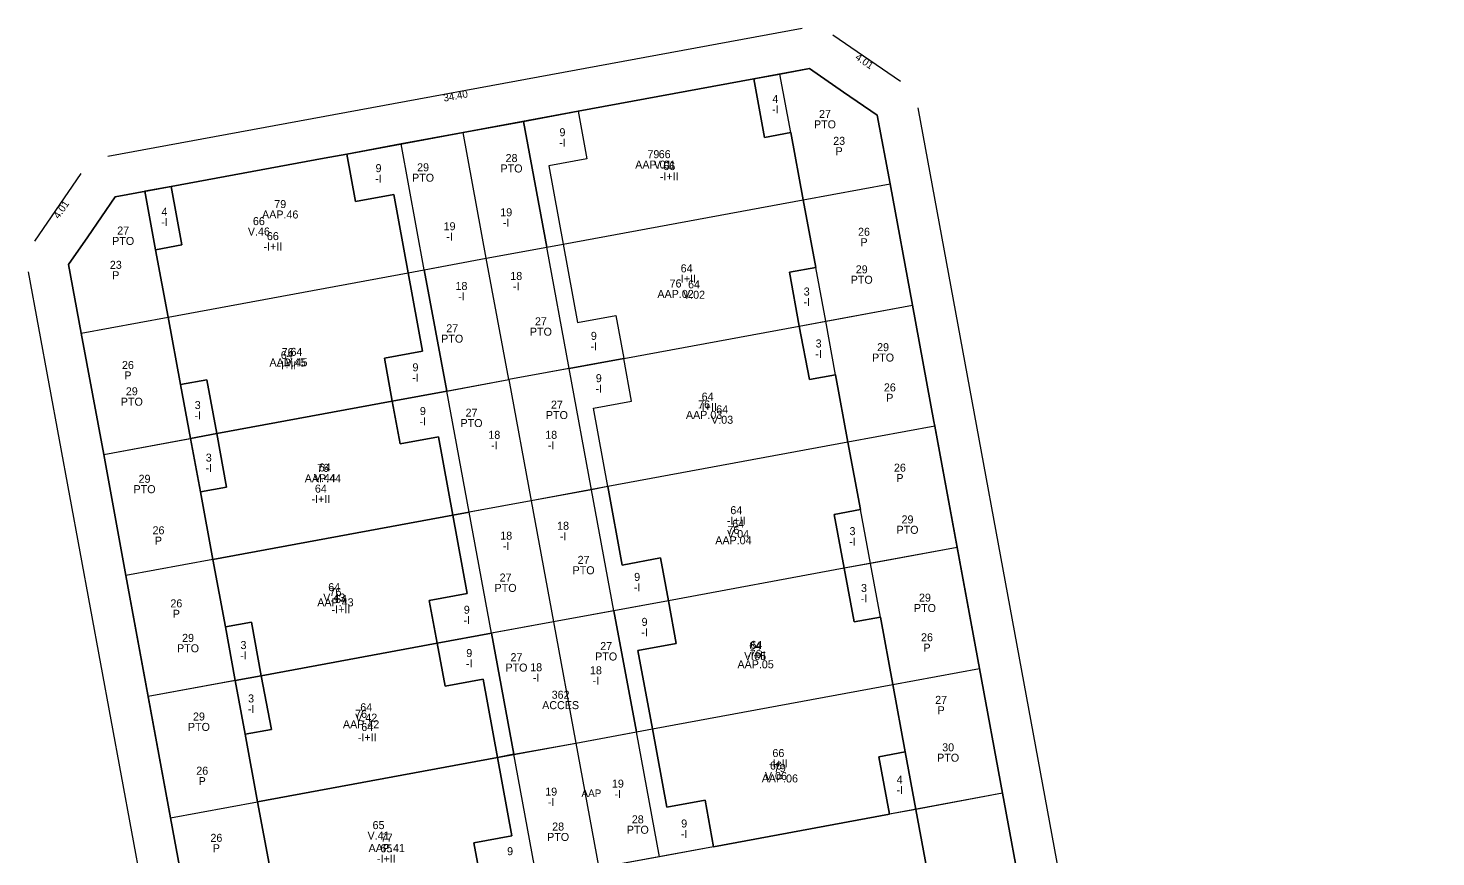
# Model space of a CAD drawing. Header units: metres. Extents: x 600199 to 600268, y 4315272 to 4315425.
# Drawn here: x 600199.4 to 600268, y 4315384.6 to 4315425 of the extents above; entities that cross this region are included whole.
import ezdxf
from ezdxf.enums import TextEntityAlignment as Align

# ---------------------------------------------------------------- set-up
doc = ezdxf.new("R2010")
doc.units = ezdxf.units.M

msp = doc.modelspace()

# ---------------------------------------------------------------- linework, layer by layer
at = {"layer": 'PG-CO'}
for p, q in [((600203.29, 4315418.75), (600237.12, 4315424.99)), ((600238.61, 4315424.67), (600241.91, 4315422.4)), ((600242.75, 4315421.11), (600267.99, 4315284.32)), ((600199.73, 4315414.61), (600202, 4315417.91)), ((600199.41, 4315413.12), (600224.64, 4315276.33))]:
    msp.add_line(p, q, dxfattribs=at)
at = {"layer": 'PG-LI'}
for points in [[(600236.56, 4315419.91), (600236.03, 4315422.75)], [(600234.76, 4315422.52), (600235.29, 4315419.67), (600236.56, 4315419.91)], [(600226.2, 4315420.94), (600226.63, 4315418.63), (600224.77, 4315418.28), (600225.48, 4315414.47)], [(600221.73, 4315413.78), (600220.6, 4315419.91)], [(600224.68, 4315414.32), (600223.55, 4315420.45)], [(600236.56, 4315419.91), (600237.17, 4315416.62)], [(600218.71, 4315413.22), (600217.58, 4315419.35)], [(600214.93, 4315418.86), (600215.36, 4315416.55), (600217.22, 4315416.89), (600217.92, 4315413.07)], [(600205.62, 4315414.2), (600206.9, 4315414.43), (600206.37, 4315417.28)], [(600237.17, 4315416.62), (600241.4, 4315417.4)], [(600205.62, 4315414.2), (600205.09, 4315417.05)], [(600225.48, 4315414.47), (600237.17, 4315416.62)], [(600237.17, 4315416.62), (600237.78, 4315413.34)], [(600224.68, 4315414.32), (600225.48, 4315414.47)], [(600225.48, 4315414.47), (600226.18, 4315410.65), (600228.04, 4315411), (600228.43, 4315408.9)], [(600206.23, 4315410.91), (600205.62, 4315414.2)], [(600218.71, 4315413.22), (600221.73, 4315413.78)], [(600221.73, 4315413.78), (600224.68, 4315414.32)], [(600222.82, 4315407.87), (600221.73, 4315413.78)], [(600225.77, 4315408.41), (600224.68, 4315414.32)], [(600206.23, 4315410.91), (600217.92, 4315413.07)], [(600217.92, 4315413.07), (600218.62, 4315409.26), (600216.77, 4315408.92), (600217.15, 4315406.82)], [(600217.92, 4315413.07), (600218.71, 4315413.22)], [(600219.8, 4315407.31), (600218.71, 4315413.22)], [(600237.78, 4315413.34), (600236.5, 4315413.1), (600236.98, 4315410.48)], [(600238.27, 4315410.72), (600237.78, 4315413.34)], [(600202, 4315410.13), (600206.23, 4315410.91)], [(600206.84, 4315407.63), (600206.23, 4315410.91)], [(600238.27, 4315410.72), (600242.49, 4315411.5)], [(600228.43, 4315408.9), (600236.98, 4315410.48)], [(600236.98, 4315410.48), (600238.27, 4315410.72)], [(600236.98, 4315410.48), (600237.47, 4315407.87), (600238.75, 4315408.1)], [(600238.75, 4315408.1), (600238.27, 4315410.72)], [(600228.43, 4315408.9), (600225.77, 4315408.41)], [(600227.65, 4315402.66), (600226.95, 4315406.48), (600228.81, 4315406.82), (600228.43, 4315408.9)], [(600225.77, 4315408.41), (600222.82, 4315407.87)], [(600226.86, 4315402.51), (600225.77, 4315408.41)], [(600208.6, 4315405.25), (600208.11, 4315407.86), (600206.84, 4315407.63)], [(600207.32, 4315405.01), (600206.84, 4315407.63)], [(600219.8, 4315407.31), (600222.82, 4315407.87)], [(600222.82, 4315407.87), (600223.91, 4315401.97)], [(600238.75, 4315408.1), (600239.35, 4315404.82)], [(600208.6, 4315405.25), (600217.15, 4315406.82)], [(600217.15, 4315406.82), (600219.8, 4315407.31)], [(600217.15, 4315406.82), (600217.54, 4315404.74), (600219.4, 4315405.08), (600220.1, 4315401.27)], [(600220.89, 4315401.42), (600219.8, 4315407.31)], [(600243.58, 4315405.6), (600239.35, 4315404.82)], [(600203.09, 4315404.23), (600207.32, 4315405.01)], [(600207.32, 4315405.01), (600208.6, 4315405.25)], [(600207.8, 4315402.4), (600207.32, 4315405.01)], [(600207.8, 4315402.4), (600209.08, 4315402.63), (600208.6, 4315405.25)], [(600239.35, 4315404.82), (600227.65, 4315402.66)], [(600239.35, 4315404.82), (600239.96, 4315401.54)], [(600208.41, 4315399.11), (600207.8, 4315402.4)], [(600226.86, 4315402.51), (600223.91, 4315401.97)], [(600227.65, 4315402.66), (600226.86, 4315402.51)], [(600227.95, 4315396.61), (600226.86, 4315402.51)], [(600230.6, 4315397.1), (600230.21, 4315399.19), (600228.35, 4315398.84), (600227.65, 4315402.66)], [(600220.89, 4315401.42), (600220.1, 4315401.27)], [(600223.91, 4315401.97), (600220.89, 4315401.42)], [(600221.98, 4315395.52), (600220.89, 4315401.42)], [(600223.91, 4315401.97), (600225, 4315396.07)], [(600239.96, 4315401.54), (600238.68, 4315401.3), (600239.16, 4315398.68)], [(600240.45, 4315398.92), (600239.96, 4315401.54)], [(600220.1, 4315401.27), (600208.41, 4315399.11)], [(600220.1, 4315401.27), (600220.8, 4315397.45), (600218.95, 4315397.11), (600219.33, 4315395.03)], [(600244.67, 4315399.7), (600240.45, 4315398.92)], [(600208.41, 4315399.11), (600204.17, 4315398.33)], [(600209.02, 4315395.83), (600208.41, 4315399.11)], [(600239.16, 4315398.68), (600230.6, 4315397.1)], [(600240.45, 4315398.92), (600239.16, 4315398.68)], [(600239.16, 4315398.68), (600239.65, 4315396.07), (600240.93, 4315396.3)], [(600240.93, 4315396.3), (600240.45, 4315398.92)], [(600227.95, 4315396.61), (600225, 4315396.07)], [(600230.6, 4315397.1), (600227.95, 4315396.61)], [(600229.04, 4315390.72), (600227.95, 4315396.61)], [(600229.82, 4315390.86), (600229.12, 4315394.67), (600230.98, 4315395.02), (600230.6, 4315397.1)], [(600210.77, 4315393.45), (600210.29, 4315396.06), (600209.02, 4315395.83)], [(600209.5, 4315393.22), (600209.02, 4315395.83)], [(600225, 4315396.07), (600221.98, 4315395.52)], [(600225, 4315396.07), (600226.09, 4315390.17)], [(600240.93, 4315396.3), (600241.53, 4315393.02)], [(600221.98, 4315395.52), (600219.33, 4315395.03)], [(600223.07, 4315389.62), (600221.98, 4315395.52)], [(600219.33, 4315395.03), (600210.77, 4315393.45)], [(600219.33, 4315395.03), (600219.72, 4315392.94), (600221.57, 4315393.28), (600222.27, 4315389.47)], [(600241.53, 4315393.02), (600245.76, 4315393.8)], [(600209.5, 4315393.22), (600205.26, 4315392.43)], [(600210.77, 4315393.45), (600209.5, 4315393.22)], [(600209.99, 4315390.6), (600209.5, 4315393.22)], [(600209.99, 4315390.6), (600211.26, 4315390.83), (600210.77, 4315393.45)], [(600229.82, 4315390.86), (600241.53, 4315393.02)], [(600241.53, 4315393.02), (600242.14, 4315389.74)], [(600210.59, 4315387.31), (600209.99, 4315390.6)], [(600226.09, 4315390.17), (600229.04, 4315390.72)], [(600229.04, 4315390.72), (600229.82, 4315390.86)], [(600230.16, 4315384.63), (600229.04, 4315390.72)], [(600232.8, 4315385.12), (600232.39, 4315387.39), (600230.53, 4315387.04), (600229.82, 4315390.86)], [(600223.07, 4315389.62), (600226.09, 4315390.17)], [(600226.09, 4315390.17), (600227.19, 4315384.18)], [(600242.14, 4315389.74), (600240.86, 4315389.5), (600241.37, 4315386.7)], [(600242.14, 4315389.74), (600242.66, 4315386.94)], [(600210.59, 4315387.31), (600222.27, 4315389.47)], [(600222.27, 4315389.47), (600222.97, 4315385.65), (600221.13, 4315385.31), (600221.53, 4315383.14)], [(600222.27, 4315389.47), (600223.07, 4315389.62)], [(600224.17, 4315383.63), (600223.07, 4315389.62)], [(600246.88, 4315387.72), (600242.66, 4315386.94)], [(600206.35, 4315386.53), (600210.59, 4315387.31)], [(600211.2, 4315384.03), (600210.59, 4315387.31)], [(600242.66, 4315386.94), (600241.37, 4315386.7)], [(600242.66, 4315386.94), (600243.64, 4315381.59)], [(600241.37, 4315386.7), (600232.8, 4315385.12)], [(600232.8, 4315385.12), (600230.16, 4315384.63)], [(600230.16, 4315384.63), (600227.21, 4315384.09)]]:
    msp.add_lwpolyline(points, dxfattribs=at)
at = {"layer": 'PG-LP'}
for points in [[(600234.76, 4315422.52), (600236.03, 4315422.75)], [(600236.03, 4315422.75), (600237.48, 4315423.02), (600239.14, 4315421.88), (600240.78, 4315420.75), (600241.4, 4315417.4)], [(600226.2, 4315420.94), (600234.76, 4315422.52)], [(600223.55, 4315420.45), (600226.2, 4315420.94)], [(600217.58, 4315419.35), (600220.6, 4315419.91)], [(600220.6, 4315419.91), (600223.55, 4315420.45)], [(600214.93, 4315418.86), (600217.58, 4315419.35)], [(600206.37, 4315417.28), (600213.83, 4315418.66), (600214.93, 4315418.86)], [(600205.09, 4315417.05), (600206.37, 4315417.28)], [(600241.4, 4315417.4), (600242.49, 4315411.5)], [(600202, 4315410.13), (600201.38, 4315413.48), (600202.31, 4315414.83), (600203.65, 4315416.78), (600205.09, 4315417.05)], [(600242.49, 4315411.5), (600243.54, 4315405.83), (600243.58, 4315405.6)], [(600203.09, 4315404.23), (600202, 4315410.13)], [(600243.58, 4315405.6), (600244.67, 4315399.7)], [(600204.17, 4315398.33), (600203.09, 4315404.23)], [(600244.67, 4315399.7), (600245.76, 4315393.8)], [(600205.26, 4315392.43), (600204.17, 4315398.33)], [(600245.76, 4315393.8), (600246.88, 4315387.72)], [(600206.35, 4315386.53), (600205.26, 4315392.43)], [(600246.88, 4315387.72), (600247.86, 4315382.37)], [(600207.45, 4315380.54), (600206.82, 4315383.98), (600206.35, 4315386.53)]]:
    msp.add_lwpolyline(points, dxfattribs=at)
at = {"layer": 'PS1-LI'}
for points in [[(600223.55, 4315420.45), (600224.68, 4315414.32)], [(600218.71, 4315413.22), (600217.58, 4315419.35)], [(600224.68, 4315414.32), (600225.48, 4315414.47), (600237.17, 4315416.62)], [(600225.77, 4315408.41), (600224.68, 4315414.32)], [(600206.23, 4315410.91), (600217.92, 4315413.07), (600218.71, 4315413.22)], [(600218.71, 4315413.22), (600219.8, 4315407.31)], [(600225.77, 4315408.41), (600228.43, 4315408.9), (600236.98, 4315410.48), (600238.27, 4315410.72)], [(600226.86, 4315402.51), (600225.77, 4315408.41)], [(600219.8, 4315407.31), (600217.15, 4315406.82), (600208.6, 4315405.25), (600207.32, 4315405.01)], [(600220.89, 4315401.42), (600219.8, 4315407.31)], [(600239.35, 4315404.82), (600227.65, 4315402.66), (600226.86, 4315402.51)], [(600227.95, 4315396.61), (600226.86, 4315402.51)], [(600208.41, 4315399.11), (600220.1, 4315401.27), (600220.89, 4315401.42)], [(600221.98, 4315395.52), (600220.89, 4315401.42)], [(600240.45, 4315398.92), (600239.16, 4315398.68), (600230.6, 4315397.1), (600227.95, 4315396.61)], [(600227.95, 4315396.61), (600229.04, 4315390.71)], [(600209.5, 4315393.22), (600210.77, 4315393.45), (600219.33, 4315395.03), (600221.98, 4315395.52)], [(600221.98, 4315395.52), (600223.07, 4315389.62)], [(600229.04, 4315390.71), (600229.82, 4315390.86), (600241.53, 4315393.02)], [(600242.66, 4315386.94), (600241.37, 4315386.7), (600232.8, 4315385.12), (600230.16, 4315384.63), (600229.04, 4315390.71)], [(600223.07, 4315389.62), (600222.27, 4315389.47), (600210.59, 4315387.31)], [(600224.17, 4315383.63), (600223.07, 4315389.62)]]:
    msp.add_lwpolyline(points, dxfattribs=at)
at = {"layer": 'PS1-LP'}
for points in [[(600236.03, 4315422.75), (600234.76, 4315422.52), (600226.2, 4315420.94), (600223.55, 4315420.45)], [(600237.17, 4315416.62), (600236.56, 4315419.91), (600236.03, 4315422.75)], [(600223.55, 4315420.45), (600220.6, 4315419.91), (600217.58, 4315419.35)], [(600217.58, 4315419.35), (600214.93, 4315418.86), (600213.83, 4315418.66), (600206.37, 4315417.28), (600205.09, 4315417.05)], [(600205.09, 4315417.05), (600205.62, 4315414.2), (600206.23, 4315410.91)], [(600238.27, 4315410.72), (600237.78, 4315413.34), (600237.17, 4315416.62)], [(600206.23, 4315410.91), (600206.84, 4315407.63), (600207.32, 4315405.01)], [(600239.35, 4315404.82), (600238.75, 4315408.1), (600238.27, 4315410.72)], [(600207.32, 4315405.01), (600207.8, 4315402.4), (600208.41, 4315399.11)], [(600240.45, 4315398.92), (600239.96, 4315401.54), (600239.35, 4315404.82)], [(600208.41, 4315399.11), (600209.02, 4315395.83), (600209.5, 4315393.22)], [(600241.53, 4315393.02), (600240.93, 4315396.3), (600240.45, 4315398.92)], [(600209.5, 4315393.22), (600209.99, 4315390.6), (600210.59, 4315387.31)], [(600242.66, 4315386.94), (600242.14, 4315389.74), (600241.53, 4315393.02)], [(600210.59, 4315387.31), (600211.2, 4315384.03), (600211.7, 4315381.32)], [(600243.64, 4315381.59), (600242.66, 4315386.94)]]:
    msp.add_lwpolyline(points, dxfattribs=at)
at = {"layer": 'PS1-LT'}
for points in [[(600236.03, 4315422.75), (600237.48, 4315423.02), (600239.14, 4315421.88), (600240.78, 4315420.75), (600241.4, 4315417.4), (600242.49, 4315411.5), (600243.54, 4315405.83), (600243.58, 4315405.6), (600245.76, 4315393.8), (600246.88, 4315387.72), (600247.87, 4315382.37), (600249.01, 4315376.17), (600249.12, 4315375.55), (600250.09, 4315370.27), (600252.27, 4315358.47), (600253.38, 4315352.48), (600254.48, 4315346.49)], [(600214.02, 4315344.96), (600212.91, 4315350.94), (600211.82, 4315356.85), (600209.64, 4315368.65), (600209.55, 4315369.16), (600208.56, 4315374.55), (600207.45, 4315380.54), (600206.82, 4315383.98), (600206.35, 4315386.53), (600204.17, 4315398.33), (600203.09, 4315404.23), (600202, 4315410.13), (600201.38, 4315413.48), (600202.31, 4315414.83), (600203.65, 4315416.78), (600205.09, 4315417.05)]]:
    msp.add_lwpolyline(points, dxfattribs=at)
at = {"layer": 'PS2-LI'}
for points in [[(600234.76, 4315422.52), (600235.29, 4315419.67), (600236.56, 4315419.91), (600237.17, 4315416.62)], [(600226.2, 4315420.94), (600226.63, 4315418.63), (600224.77, 4315418.28), (600225.48, 4315414.47)], [(600221.73, 4315413.78), (600220.6, 4315419.91)], [(600214.93, 4315418.86), (600215.36, 4315416.55), (600217.22, 4315416.89), (600217.92, 4315413.07)], [(600206.23, 4315410.91), (600205.62, 4315414.2), (600206.9, 4315414.43), (600206.37, 4315417.28)], [(600237.17, 4315416.62), (600241.4, 4315417.4)], [(600225.48, 4315414.47), (600237.17, 4315416.62)], [(600237.17, 4315416.62), (600237.78, 4315413.34), (600236.5, 4315413.1), (600236.98, 4315410.48)], [(600221.73, 4315413.78), (600225.48, 4315414.47)], [(600225.48, 4315414.47), (600226.18, 4315410.65), (600228.04, 4315411), (600228.43, 4315408.9)], [(600217.92, 4315413.07), (600221.73, 4315413.78)], [(600222.82, 4315407.87), (600221.73, 4315413.78)], [(600206.23, 4315410.91), (600217.92, 4315413.07)], [(600217.92, 4315413.07), (600218.62, 4315409.26), (600216.77, 4315408.92), (600217.15, 4315406.82)], [(600202, 4315410.13), (600206.23, 4315410.91)], [(600208.6, 4315405.25), (600208.11, 4315407.86), (600206.84, 4315407.63), (600206.23, 4315410.91)], [(600236.98, 4315410.48), (600242.49, 4315411.5)], [(600228.43, 4315408.9), (600236.98, 4315410.48)], [(600236.98, 4315410.48), (600237.47, 4315407.87), (600238.75, 4315408.1), (600239.35, 4315404.82)], [(600228.43, 4315408.9), (600222.82, 4315407.87)], [(600227.65, 4315402.66), (600226.95, 4315406.48), (600228.81, 4315406.82), (600228.43, 4315408.9)], [(600217.15, 4315406.82), (600222.82, 4315407.87)], [(600222.82, 4315407.87), (600223.91, 4315401.97)], [(600208.6, 4315405.25), (600217.15, 4315406.82)], [(600217.15, 4315406.82), (600217.54, 4315404.74), (600219.4, 4315405.08), (600220.1, 4315401.27)], [(600243.58, 4315405.6), (600239.35, 4315404.82)], [(600203.09, 4315404.23), (600208.6, 4315405.25)], [(600208.41, 4315399.11), (600207.8, 4315402.4), (600209.08, 4315402.63), (600208.6, 4315405.25)], [(600239.35, 4315404.82), (600227.65, 4315402.66)], [(600239.35, 4315404.82), (600239.96, 4315401.54), (600238.68, 4315401.3), (600239.16, 4315398.68)], [(600227.65, 4315402.66), (600223.91, 4315401.97)], [(600230.6, 4315397.1), (600230.21, 4315399.19), (600228.35, 4315398.84), (600227.65, 4315402.66)], [(600223.91, 4315401.97), (600220.1, 4315401.27)], [(600223.91, 4315401.97), (600225, 4315396.07)], [(600220.1, 4315401.27), (600208.41, 4315399.11)], [(600220.1, 4315401.27), (600220.8, 4315397.45), (600218.95, 4315397.11), (600219.33, 4315395.03)], [(600244.67, 4315399.7), (600239.16, 4315398.68)], [(600208.41, 4315399.11), (600204.17, 4315398.33)], [(600210.77, 4315393.45), (600210.29, 4315396.06), (600209.02, 4315395.83), (600208.41, 4315399.11)], [(600239.16, 4315398.68), (600230.6, 4315397.1)], [(600239.16, 4315398.68), (600239.65, 4315396.07), (600240.93, 4315396.3), (600241.53, 4315393.02)], [(600230.6, 4315397.1), (600225, 4315396.07)], [(600229.82, 4315390.86), (600229.12, 4315394.67), (600230.98, 4315395.02), (600230.6, 4315397.1)], [(600225, 4315396.07), (600219.33, 4315395.03)], [(600225, 4315396.07), (600226.09, 4315390.17)], [(600219.33, 4315395.03), (600210.77, 4315393.45)], [(600219.33, 4315395.03), (600219.72, 4315392.94), (600221.57, 4315393.28), (600222.27, 4315389.47)], [(600241.53, 4315393.02), (600245.76, 4315393.8)], [(600210.77, 4315393.45), (600205.26, 4315392.43)], [(600210.59, 4315387.31), (600209.99, 4315390.6), (600211.26, 4315390.83), (600210.77, 4315393.45)], [(600229.82, 4315390.86), (600241.53, 4315393.02)], [(600241.53, 4315393.02), (600242.14, 4315389.74), (600240.86, 4315389.5), (600241.37, 4315386.7)], [(600226.09, 4315390.17), (600229.82, 4315390.86)], [(600232.8, 4315385.12), (600232.39, 4315387.39), (600230.53, 4315387.04), (600229.82, 4315390.86)], [(600222.27, 4315389.47), (600226.09, 4315390.17)], [(600226.09, 4315390.17), (600227.19, 4315384.18)], [(600210.59, 4315387.31), (600222.27, 4315389.47)], [(600222.27, 4315389.47), (600222.97, 4315385.65), (600221.13, 4315385.31), (600221.53, 4315383.14)], [(600246.88, 4315387.72), (600241.37, 4315386.7)], [(600206.35, 4315386.53), (600210.59, 4315387.31)], [(600212.98, 4315381.56), (600212.48, 4315384.26), (600211.2, 4315384.03), (600210.59, 4315387.31)], [(600241.37, 4315386.7), (600232.8, 4315385.12)], [(600232.8, 4315385.12), (600227.21, 4315384.09)]]:
    msp.add_lwpolyline(points, dxfattribs=at)
at = {"layer": 'PS2-LP'}
for points in [[(600241.4, 4315417.4), (600240.78, 4315420.75), (600239.14, 4315421.88), (600237.48, 4315423.02), (600234.76, 4315422.52)], [(600234.76, 4315422.52), (600226.2, 4315420.94)], [(600226.2, 4315420.94), (600220.6, 4315419.91)], [(600220.6, 4315419.91), (600214.93, 4315418.86)], [(600214.93, 4315418.86), (600213.83, 4315418.66), (600206.37, 4315417.28)], [(600206.37, 4315417.28), (600203.65, 4315416.78), (600202.31, 4315414.83), (600201.38, 4315413.48), (600202, 4315410.13)], [(600242.49, 4315411.5), (600241.4, 4315417.4)], [(600243.58, 4315405.6), (600243.54, 4315405.83), (600242.49, 4315411.5)], [(600202, 4315410.13), (600203.09, 4315404.23)], [(600244.67, 4315399.7), (600243.58, 4315405.6)], [(600203.09, 4315404.23), (600204.17, 4315398.33)], [(600245.76, 4315393.8), (600244.67, 4315399.7)], [(600204.17, 4315398.33), (600205.26, 4315392.43)], [(600246.88, 4315387.72), (600245.76, 4315393.8)], [(600205.26, 4315392.43), (600206.35, 4315386.53)], [(600247.87, 4315382.37), (600246.88, 4315387.72)], [(600206.35, 4315386.53), (600206.82, 4315383.98), (600207.45, 4315380.54)]]:
    msp.add_lwpolyline(points, dxfattribs=at)
at = {"layer": 'PS3-LI'}
for points in [[(600225.48, 4315414.47), (600237.17, 4315416.62)], [(600206.23, 4315410.91), (600217.92, 4315413.07)], [(600228.43, 4315408.9), (600236.98, 4315410.48)], [(600208.6, 4315405.25), (600217.15, 4315406.82)], [(600239.35, 4315404.82), (600227.65, 4315402.66)], [(600220.1, 4315401.27), (600208.41, 4315399.11)], [(600239.16, 4315398.68), (600230.6, 4315397.1)], [(600219.33, 4315395.03), (600210.77, 4315393.45)], [(600229.82, 4315390.86), (600241.53, 4315393.02)], [(600210.59, 4315387.31), (600222.27, 4315389.47)]]:
    msp.add_lwpolyline(points, dxfattribs=at)
at = {"layer": 'PS3-LP'}
for points in [[(600234.76, 4315422.52), (600226.2, 4315420.94)], [(600237.17, 4315416.62), (600236.56, 4315419.91), (600235.29, 4315419.67), (600234.76, 4315422.52)], [(600226.2, 4315420.94), (600226.63, 4315418.63), (600224.77, 4315418.28), (600225.48, 4315414.47)], [(600214.93, 4315418.86), (600213.83, 4315418.66), (600206.37, 4315417.28)], [(600217.92, 4315413.07), (600217.22, 4315416.89), (600215.36, 4315416.55), (600214.93, 4315418.86)], [(600206.37, 4315417.28), (600206.9, 4315414.43), (600205.62, 4315414.2), (600206.23, 4315410.91)], [(600236.98, 4315410.48), (600236.5, 4315413.1), (600237.78, 4315413.34), (600237.17, 4315416.62)], [(600225.48, 4315414.47), (600226.18, 4315410.65), (600228.04, 4315411), (600228.43, 4315408.9)], [(600217.15, 4315406.82), (600216.77, 4315408.92), (600218.62, 4315409.26), (600217.92, 4315413.07)], [(600206.23, 4315410.91), (600206.84, 4315407.63), (600208.11, 4315407.86), (600208.6, 4315405.25)], [(600239.35, 4315404.82), (600238.75, 4315408.1), (600237.47, 4315407.87), (600236.98, 4315410.48)], [(600227.65, 4315402.66), (600226.95, 4315406.48), (600228.81, 4315406.82), (600228.43, 4315408.9)], [(600220.1, 4315401.27), (600219.4, 4315405.08), (600217.54, 4315404.74), (600217.15, 4315406.82)], [(600208.6, 4315405.25), (600209.08, 4315402.63), (600207.8, 4315402.4), (600208.41, 4315399.11)], [(600239.16, 4315398.68), (600238.68, 4315401.3), (600239.96, 4315401.54), (600239.35, 4315404.82)], [(600227.65, 4315402.66), (600228.35, 4315398.84), (600230.21, 4315399.19), (600230.6, 4315397.1)], [(600219.33, 4315395.03), (600218.95, 4315397.11), (600220.8, 4315397.45), (600220.1, 4315401.27)], [(600208.41, 4315399.11), (600209.02, 4315395.83), (600210.29, 4315396.06), (600210.77, 4315393.45)], [(600241.53, 4315393.02), (600240.93, 4315396.3), (600239.65, 4315396.07), (600239.16, 4315398.68)], [(600230.6, 4315397.1), (600230.98, 4315395.02), (600229.12, 4315394.67), (600229.82, 4315390.86)], [(600222.27, 4315389.47), (600221.57, 4315393.28), (600219.72, 4315392.94), (600219.33, 4315395.03)], [(600210.77, 4315393.45), (600211.26, 4315390.83), (600209.99, 4315390.6), (600210.59, 4315387.31)], [(600241.37, 4315386.7), (600240.86, 4315389.5), (600242.14, 4315389.74), (600241.53, 4315393.02)], [(600229.82, 4315390.86), (600230.53, 4315387.04), (600232.39, 4315387.39), (600232.8, 4315385.12)], [(600221.53, 4315383.14), (600221.13, 4315385.31), (600222.97, 4315385.65), (600222.27, 4315389.47)], [(600210.59, 4315387.31), (600211.2, 4315384.03), (600212.48, 4315384.26), (600212.98, 4315381.56)], [(600232.8, 4315385.12), (600241.37, 4315386.7)]]:
    msp.add_lwpolyline(points, dxfattribs=at)
at = {"layer": 'PS3-LT'}
for points in [[(600234.76, 4315422.52), (600237.48, 4315423.02), (600239.14, 4315421.88), (600240.78, 4315420.75), (600241.4, 4315417.4)], [(600220.6, 4315419.91), (600226.2, 4315420.94)], [(600214.93, 4315418.86), (600220.6, 4315419.91)], [(600221.73, 4315413.78), (600220.6, 4315419.91)], [(600202, 4315410.13), (600201.38, 4315413.48), (600202.31, 4315414.83), (600203.65, 4315416.78), (600206.37, 4315417.28)], [(600237.17, 4315416.62), (600241.4, 4315417.4)], [(600241.4, 4315417.4), (600242.49, 4315411.5)], [(600221.73, 4315413.78), (600225.48, 4315414.47)], [(600217.92, 4315413.07), (600221.73, 4315413.78)], [(600222.82, 4315407.87), (600221.73, 4315413.78)], [(600202, 4315410.13), (600206.23, 4315410.91)], [(600236.98, 4315410.48), (600242.49, 4315411.5)], [(600242.49, 4315411.5), (600243.54, 4315405.83), (600243.58, 4315405.6)], [(600203.09, 4315404.23), (600202, 4315410.13)], [(600228.43, 4315408.9), (600222.82, 4315407.87)], [(600217.15, 4315406.82), (600222.82, 4315407.87)], [(600222.82, 4315407.87), (600223.91, 4315401.97)], [(600243.58, 4315405.6), (600239.35, 4315404.82)], [(600243.58, 4315405.6), (600244.67, 4315399.7)], [(600203.09, 4315404.23), (600208.6, 4315405.25)], [(600204.17, 4315398.33), (600203.09, 4315404.23)], [(600227.65, 4315402.66), (600223.91, 4315401.97)], [(600223.91, 4315401.97), (600220.1, 4315401.27)], [(600223.91, 4315401.97), (600225, 4315396.07)], [(600244.67, 4315399.7), (600239.16, 4315398.68)], [(600244.67, 4315399.7), (600245.76, 4315393.8)], [(600208.41, 4315399.11), (600204.17, 4315398.33)], [(600205.26, 4315392.43), (600204.17, 4315398.33)], [(600230.6, 4315397.1), (600225, 4315396.07)], [(600225, 4315396.07), (600219.33, 4315395.03)], [(600225, 4315396.07), (600226.09, 4315390.17)], [(600241.53, 4315393.02), (600245.76, 4315393.8)], [(600245.76, 4315393.8), (600246.88, 4315387.72)], [(600210.77, 4315393.45), (600205.26, 4315392.43)], [(600206.35, 4315386.53), (600205.26, 4315392.43)], [(600226.09, 4315390.17), (600229.82, 4315390.86)], [(600222.27, 4315389.47), (600226.09, 4315390.17)], [(600226.09, 4315390.17), (600227.19, 4315384.18)], [(600246.88, 4315387.72), (600241.37, 4315386.7)], [(600246.88, 4315387.72), (600247.87, 4315382.37)], [(600206.35, 4315386.53), (600210.59, 4315387.31)], [(600207.45, 4315380.54), (600206.82, 4315383.98), (600206.35, 4315386.53)], [(600232.8, 4315385.12), (600227.21, 4315384.09)]]:
    msp.add_lwpolyline(points, dxfattribs=at)

# ---------------------------------------------------------------- texts
at = {"layer": 'PG-AA'}
for s, p in [('-I', (600235.81, 4315421.23)), ('-I', (600225.44, 4315419.61)), ('P', (600238.92, 4315419.19)), ('-I', (600216.48, 4315417.86)), ('-I+II', (600230.64, 4315417.96)), ('-I', (600206.05, 4315415.74)), ('-I', (600222.7, 4315415.71)), ('-I', (600219.94, 4315415.03)), ('-I+II', (600211.33, 4315414.55)), ('P', (600240.13, 4315414.76)), ('P', (600203.68, 4315413.15)), ('-I+II', (600231.49, 4315412.98)), ('-I', (600223.19, 4315412.61)), ('-I', (600220.52, 4315412.12)), ('-I', (600237.34, 4315411.85)), ('-I', (600226.97, 4315409.69)), ('-I', (600237.92, 4315409.32)), ('P', (600204.27, 4315408.27)), ('-I+II', (600212.01, 4315408.76)), ('-I', (600218.28, 4315408.16)), ('-I', (600227.21, 4315407.63)), ('P', (600241.39, 4315407.18)), ('-I', (600207.67, 4315406.32)), ('-I+II', (600232.51, 4315406.73)), ('-I', (600218.64, 4315406.03)), ('-I', (600222.12, 4315404.87)), ('-I', (600224.89, 4315404.87)), ('-I', (600208.21, 4315403.76)), ('P', (600241.88, 4315403.27)), ('-I+II', (600213.67, 4315402.25)), ('-I+II', (600233.91, 4315401.2)), ('P', (600205.76, 4315400.22)), ('-I', (600222.7, 4315399.96)), ('-I', (600225.47, 4315400.44)), ('-I', (600239.57, 4315400.18)), ('-I', (600229.08, 4315397.95)), ('-I', (600240.13, 4315397.41)), ('P', (600206.63, 4315396.66)), ('-I+II', (600214.65, 4315396.87)), ('-I', (600220.78, 4315396.35)), ('-I', (600229.44, 4315395.76)), ('-I', (600209.9, 4315394.63)), ('-I+II', (600234.89, 4315394.64)), ('P', (600243.2, 4315395.01)), ('-I', (600220.9, 4315394.24)), ('-I', (600224.16, 4315393.55)), ('-I', (600227.07, 4315393.4)), ('-I', (600210.27, 4315392.03)), ('P', (600243.89, 4315391.96)), ('-I+II', (600215.93, 4315390.64)), ('-I+II', (600235.96, 4315389.37)), ('P', (600207.89, 4315388.51)), ('-I', (600228.14, 4315387.88)), ('-I', (600241.87, 4315388.08)), ('-I', (600224.89, 4315387.49)), ('-I', (600231.37, 4315385.94)), ('P', (600208.58, 4315385.24)), ('-I+II', (600216.86, 4315384.73))]:
    msp.add_text(s, height=0.39, dxfattribs=at).set_placement(p, align=Align.TOP_CENTER)
at = {"layer": 'PG-AS'}
for s, p in [('4', (600235.81, 4315421.23)), ('9', (600225.44, 4315419.61)), ('23', (600238.92, 4315419.19)), ('66', (600230.64, 4315417.96)), ('9', (600216.48, 4315417.86)), ('4', (600206.05, 4315415.74)), ('19', (600222.7, 4315415.71)), ('66', (600211.33, 4315414.55)), ('19', (600219.94, 4315415.03)), ('26', (600240.13, 4315414.76)), ('23', (600203.68, 4315413.15)), ('18', (600223.19, 4315412.61)), ('64', (600231.49, 4315412.98)), ('18', (600220.52, 4315412.12)), ('3', (600237.34, 4315411.85)), ('9', (600226.97, 4315409.69)), ('3', (600237.92, 4315409.32)), ('64', (600212.01, 4315408.76)), ('26', (600204.27, 4315408.27)), ('9', (600218.28, 4315408.16)), ('9', (600227.21, 4315407.63)), ('26', (600241.39, 4315407.18)), ('3', (600207.67, 4315406.32)), ('64', (600232.51, 4315406.73)), ('9', (600218.64, 4315406.03)), ('18', (600222.12, 4315404.87)), ('18', (600224.89, 4315404.87)), ('3', (600208.21, 4315403.76)), ('26', (600241.88, 4315403.27)), ('64', (600213.67, 4315402.25)), ('64', (600233.91, 4315401.2)), ('26', (600205.76, 4315400.22)), ('18', (600225.47, 4315400.44)), ('3', (600239.57, 4315400.18)), ('18', (600222.7, 4315399.96)), ('9', (600229.08, 4315397.95)), ('3', (600240.13, 4315397.41)), ('64', (600214.65, 4315396.87)), ('26', (600206.63, 4315396.66)), ('9', (600220.78, 4315396.35)), ('9', (600229.44, 4315395.76)), ('3', (600209.9, 4315394.63)), ('64', (600234.89, 4315394.64)), ('26', (600243.2, 4315395.01)), ('9', (600220.9, 4315394.24)), ('18', (600224.16, 4315393.55)), ('18', (600227.07, 4315393.4)), ('3', (600210.27, 4315392.03)), ('27', (600243.89, 4315391.96)), ('64', (600215.93, 4315390.64)), ('66', (600235.96, 4315389.37)), ('26', (600207.89, 4315388.51)), ('19', (600228.14, 4315387.88)), ('4', (600241.87, 4315388.08)), ('19', (600224.89, 4315387.49)), ('9', (600231.37, 4315385.94)), ('26', (600208.58, 4315385.24)), ('65', (600216.86, 4315384.73)), ('9', (600222.89, 4315384.59))]:
    msp.add_text(s, height=0.39, dxfattribs=at).set_placement(p, align=Align.BOTTOM_CENTER)
at = {"layer": 'PG-CO'}
for s, rotation, p in [('4.01', 325.48, (600240.26, 4315423.53)), ('34.40', 10.45, (600220.2, 4315421.87)), ('4.01', 55.48, (600200.87, 4315416.26))]:
    msp.add_text(s, height=0.36, rotation=rotation, dxfattribs=at).set_placement(p, align=Align.TOP_CENTER)
at = {"layer": 'PS1-AS'}
for s, p in [('79', (600229.87, 4315418.54)), ('79', (600211.69, 4315416.11)), ('76', (600230.95, 4315412.24)), ('76', (600212.05, 4315408.9)), ('76', (600232.34, 4315406.35)), ('76', (600213.77, 4315403.26)), ('76', (600233.77, 4315400.24)), ('76', (600214.38, 4315397.22)), ('76', (600234.85, 4315394.2)), ('362', (600225.35, 4315392.21)), ('76', (600215.63, 4315391.28)), ('79', (600236.03, 4315388.64)), ('77', (600216.88, 4315385.25))]:
    msp.add_text(s, height=0.39, dxfattribs=at).set_placement(p, align=Align.BOTTOM_CENTER)
at = {"layer": 'PS1-AU'}
for s, p in [('AAP.01', (600229.87, 4315418.54)), ('AAP.46', (600211.69, 4315416.11)), ('AAP.02', (600230.95, 4315412.24)), ('AAP.45', (600212.05, 4315408.9)), ('AAP.03', (600232.34, 4315406.35)), ('AAP.44', (600213.77, 4315403.26)), ('AAP.04', (600233.77, 4315400.24)), ('AAP.43', (600214.38, 4315397.22)), ('AAP.05', (600234.85, 4315394.2)), ('ACCES', (600225.35, 4315392.21)), ('AAP.42', (600215.63, 4315391.28)), ('AAP.06', (600236.03, 4315388.64)), ('AAP.41', (600216.88, 4315385.25))]:
    msp.add_text(s, height=0.39, dxfattribs=at).set_placement(p, align=Align.TOP_CENTER)
at = {"layer": 'PS1-TO'}
msp.add_text('AAP', height=0.36, dxfattribs=at).set_placement((600226.85, 4315387.44), align=Align.BOTTOM_CENTER)
at = {"layer": 'PS2-AS'}
for s, p in [('27', (600238.23, 4315420.5)), ('28', (600222.96, 4315418.35)), ('66', (600230.42, 4315418.54)), ('29', (600218.65, 4315417.9)), ('66', (600210.65, 4315415.28)), ('27', (600204.04, 4315414.82)), ('29', (600240.02, 4315412.93)), ('64', (600231.85, 4315412.2)), ('27', (600224.39, 4315410.4)), ('27', (600220.07, 4315410.06)), ('29', (600241.06, 4315409.14)), ('64', (600212.48, 4315408.91)), ('29', (600204.46, 4315406.99)), ('27', (600225.17, 4315406.34)), ('27', (600221.01, 4315405.95)), ('64', (600233.22, 4315406.11)), ('64', (600213.86, 4315403.28)), ('29', (600205.08, 4315402.73)), ('64', (600234, 4315400.54)), ('29', (600242.25, 4315400.75)), ('27', (600226.47, 4315398.78)), ('64', (600214.32, 4315397.45)), ('27', (600222.67, 4315397.92)), ('29', (600243.1, 4315396.94)), ('29', (600207.2, 4315394.98)), ('27', (600223.2, 4315394.04)), ('27', (600227.57, 4315394.58)), ('64', (600234.83, 4315394.6)), ('64', (600215.88, 4315391.6)), ('29', (600207.73, 4315391.15)), ('30', (600244.23, 4315389.65)), ('66', (600235.84, 4315388.76)), ('65', (600216.48, 4315385.86)), ('28', (600225.23, 4315385.79)), ('28', (600229.11, 4315386.14))]:
    msp.add_text(s, height=0.39, dxfattribs=at).set_placement(p, align=Align.BOTTOM_CENTER)
at = {"layer": 'PS2-AU'}
for s, p in [('PTO', (600238.23, 4315420.5)), ('V.01', (600230.42, 4315418.54)), ('PTO', (600218.65, 4315417.9)), ('PTO', (600222.96, 4315418.35)), ('V.46', (600210.65, 4315415.28)), ('PTO', (600204.04, 4315414.82)), ('PTO', (600240.02, 4315412.93)), ('V.02', (600231.85, 4315412.2)), ('PTO', (600224.39, 4315410.4)), ('PTO', (600220.07, 4315410.06)), ('V.45', (600212.48, 4315408.91)), ('PTO', (600241.06, 4315409.14)), ('PTO', (600204.46, 4315406.99)), ('PTO', (600225.17, 4315406.34)), ('V.03', (600233.22, 4315406.11)), ('PTO', (600221.01, 4315405.95)), ('PTO', (600205.08, 4315402.73)), ('V.44', (600213.86, 4315403.28)), ('PTO', (600242.25, 4315400.75)), ('V.04', (600234, 4315400.54)), ('PTO', (600226.47, 4315398.78)), ('PTO', (600222.67, 4315397.92)), ('V.43', (600214.32, 4315397.45)), ('PTO', (600243.1, 4315396.94)), ('PTO', (600207.2, 4315394.98)), ('PTO', (600227.57, 4315394.58)), ('V.05', (600234.83, 4315394.6)), ('PTO', (600223.2, 4315394.04)), ('PTO', (600207.73, 4315391.15)), ('V.42', (600215.88, 4315391.6)), ('PTO', (600244.23, 4315389.65)), ('V.06', (600235.84, 4315388.76)), ('V.41', (600216.48, 4315385.86)), ('PTO', (600225.23, 4315385.79)), ('PTO', (600229.11, 4315386.14))]:
    msp.add_text(s, height=0.39, dxfattribs=at).set_placement(p, align=Align.TOP_CENTER)
at = {"layer": 'PS3-AS'}
for s, p in [('66', (600230.42, 4315418.54)), ('66', (600210.65, 4315415.28)), ('64', (600231.85, 4315412.2)), ('64', (600212.48, 4315408.91)), ('64', (600233.22, 4315406.11)), ('64', (600213.86, 4315403.28)), ('64', (600234, 4315400.54)), ('64', (600214.32, 4315397.45)), ('64', (600234.83, 4315394.6)), ('64', (600215.88, 4315391.6)), ('66', (600235.84, 4315388.76)), ('65', (600216.48, 4315385.86))]:
    msp.add_text(s, height=0.39, dxfattribs=at).set_placement(p, align=Align.BOTTOM_CENTER)
at = {"layer": 'PS3-AU'}
for s, p in [('V.01', (600230.42, 4315418.54)), ('V.46', (600210.65, 4315415.28)), ('V.02', (600231.85, 4315412.2)), ('V.45', (600212.48, 4315408.91)), ('V.03', (600233.22, 4315406.11)), ('V.44', (600213.86, 4315403.28)), ('V.04', (600234, 4315400.54)), ('V.43', (600214.32, 4315397.45)), ('V.05', (600234.83, 4315394.6)), ('V.42', (600215.88, 4315391.6)), ('V.06', (600235.84, 4315388.76)), ('V.41', (600216.48, 4315385.86))]:
    msp.add_text(s, height=0.39, dxfattribs=at).set_placement(p, align=Align.TOP_CENTER)

doc.saveas('drawing.dxf')
